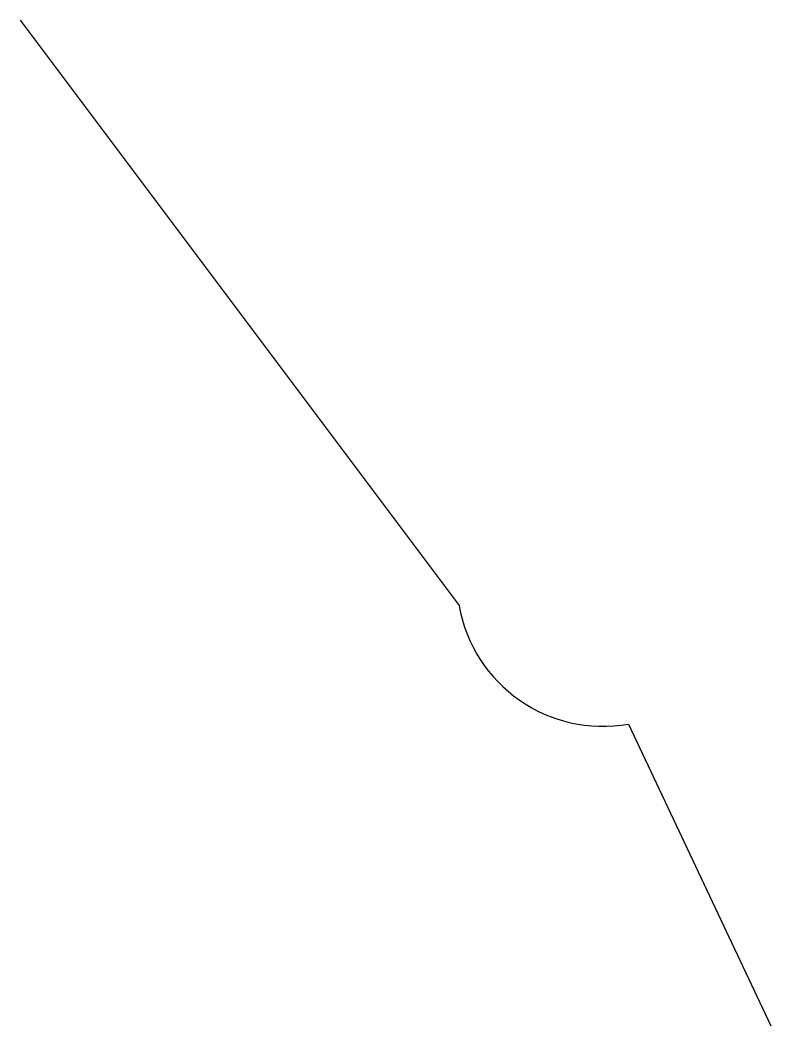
# Model space of a CAD drawing. Header units: millimetres. Extents: x 0 to 25.7, y -34.4 to 0.
import ezdxf

# ---------------------------------------------------------------- set-up
doc = ezdxf.new("R2010")
doc.units = ezdxf.units.MM
doc.layers.get('0').update_dxf_attribs({"lineweight": 25, "true_color": 0xffffff})

msp = doc.modelspace()

# ---------------------------------------------------------------- linework, layer by layer
for p, q in [((0, 0), (15, -20)), ((20.792, -24.056), (25.657, -34.368))]:
    msp.add_line(p, q)
msp.add_arc((19.924, -19.132), 5, 190, 280)

doc.saveas('drawing.dxf')
